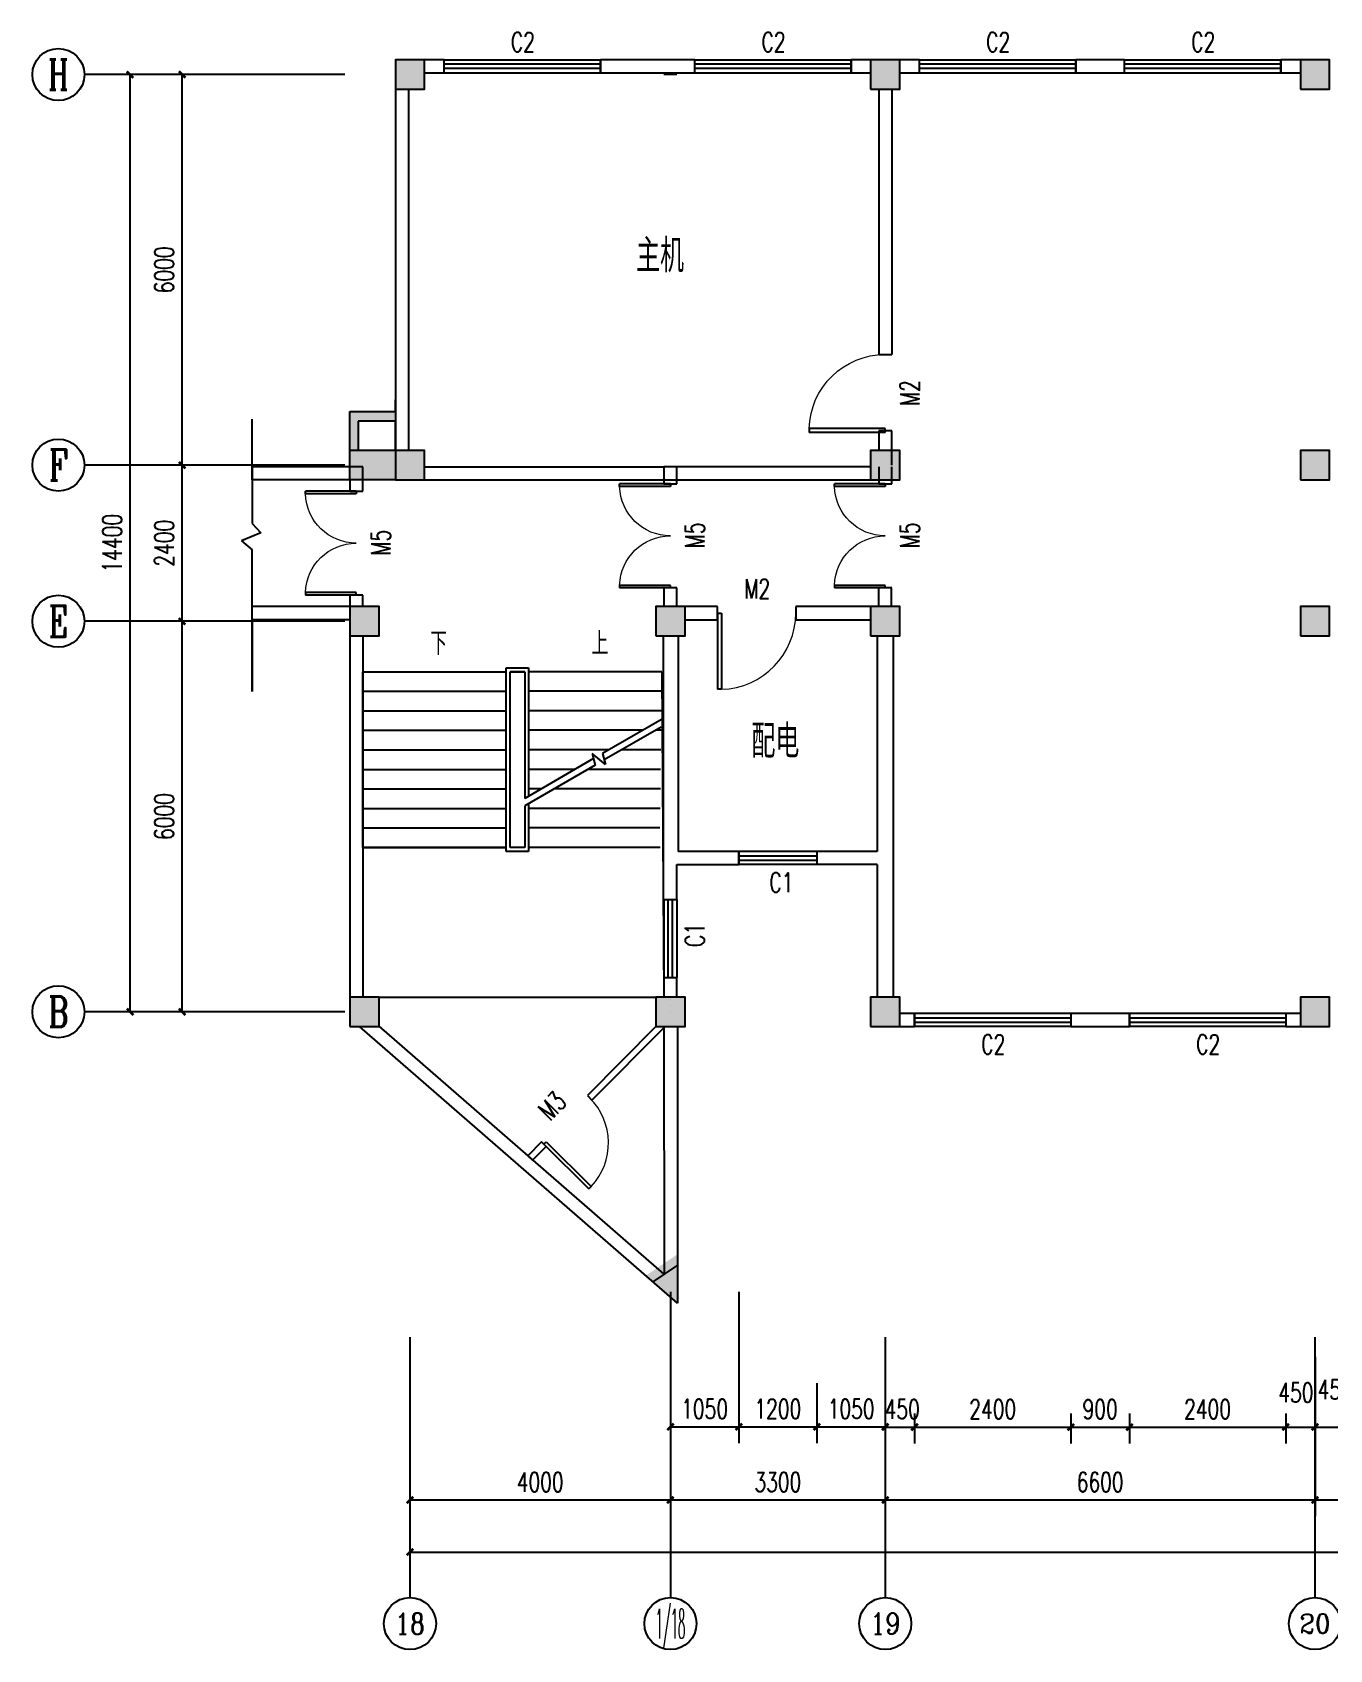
# Model space of a CAD drawing. Header units: millimetres. Extents: x 250 to 114555, y 276 to 29083.
# Drawn here: x 250 to 20175, y 3483 to 28332 of the extents above; entities that cross this region are included whole.
import ezdxf
from ezdxf.enums import TextEntityAlignment as Align

# ---------------------------------------------------------------- set-up
doc = ezdxf.new("R2010")
doc.units = ezdxf.units.MM
for name, color, linetype in [('AXIS', 3, 'Continuous'), ('AXIS_TEXT', 7, 'Continuous'), ('COLUMN', 9, 'Continuous'), ('DIM_SYMB', 3, 'Continuous'), ('PUB_DIM', 3, 'Continuous'), ('PUB_TEXT', 7, 'Continuous'), ('STAIR', 2, 'Continuous'), ('WALL', 9, 'Continuous'), ('WINDOW', 4, 'Continuous'), ('WINDOW_TEXT', 7, 'Continuous')]:
    doc.layers.add(name, color=color, linetype=linetype)
doc.styles.add('_TCH_AXIS', font='COMPLEX', dxfattribs={"bigfont": 'GBCBIG'})
doc.styles.add('_TCH_DIM', font='SIMPLEX', dxfattribs={"bigfont": 'GBCBIG'})
doc.styles.add('_TCH_DIM_T3', font='SIMPLEX', dxfattribs={"width": 0.705882, "bigfont": 'GBCBIG'})
doc.styles.add('_TCH_WINDOW', font='SIMPLEX', dxfattribs={"bigfont": 'GBCBIG'})
doc.styles.add('COMPLEX', font='COMPLEX')
doc.styles.get("Standard").update_dxf_attribs({"font": 'txt', "bigfont": 'gbcbig.shx'})
doc.dimstyles.new('_TCH_ARCH&&100', dxfattribs={"dimtxt": 297.5, "dimasz": 100, "dimexe": 250, "dimexo": 300, "dimgap": 126.25, "dimtad": 1, "dimdec": 0, "dimzin": 0, "dimdsep": 46, "dimtxsty": '_TCH_DIM_T3', "dimblk": 'ARCHTICK', "dimcen": 0.09, "dimclrt": 7, "dimazin": 2, "dimtfac": 1, "dimtdec": 0, "dimtix": 1, "dimtmove": 2, "dimatfit": 3, "dimfxl": 1, "dimtolj": 1, "dimtzin": 0, "dimarcsym": 0})

# ---------------------------------------------------------------- blocks, each defined once
blk = doc.blocks.new('_ArchTick')
at = {"color": 0, "linetype": 'ByBlock', "const_width": 0.4}
blk.add_lwpolyline([(-0.5, -0.5), (0.5, 0.5)], dxfattribs=at)
blk = doc.blocks.new('*D90')
at = {"layer": 'Defpoints', "color": 0}
for p in [(13350, 7410), (13800, 7410), (13800, 6903)]:
    blk.add_point(p, dxfattribs=at)
at = {"layer": 'PUB_DIM', "color": 0, "lineweight": -2}
for p, q in [((13350, 7110), (13350, 6653)), ((13800, 7110), (13800, 6653)), ((13350, 6903), (13800, 6903))]:
    blk.add_line(p, q, dxfattribs=at)
at = {"layer": 'PUB_DIM', "color": 0, "lineweight": -2, "xscale": 100, "yscale": 100, "zscale": 100, "rotation": 180}
blk.add_blockref('_ArchTick', (13350, 6903), dxfattribs=at)
at = {"layer": 'PUB_DIM', "color": 0, "lineweight": -2, "xscale": 100, "yscale": 100, "zscale": 100}
blk.add_blockref('_ArchTick', (13800, 6903), dxfattribs=at)
at = {"layer": 'PUB_DIM', "color": 7, "insert": (13610, 7178), "char_height": 297.5, "attachment_point": 5, "style": '_TCH_DIM_T3'}
blk.add_mtext('\\A1;450', dxfattribs=at)
blk = doc.blocks.new('*D91')
at = {"layer": 'Defpoints', "color": 0}
for p in [(13800, 7410), (16200, 7410), (16200, 6903)]:
    blk.add_point(p, dxfattribs=at)
at = {"layer": 'PUB_DIM', "color": 0, "lineweight": -2}
for p, q in [((13800, 7110), (13800, 6653)), ((16200, 7110), (16200, 6653)), ((13800, 6903), (16200, 6903))]:
    blk.add_line(p, q, dxfattribs=at)
at = {"layer": 'PUB_DIM', "color": 0, "lineweight": -2, "xscale": 100, "yscale": 100, "zscale": 100, "rotation": 180}
blk.add_blockref('_ArchTick', (13800, 6903), dxfattribs=at)
at = {"layer": 'PUB_DIM', "color": 0, "lineweight": -2, "xscale": 100, "yscale": 100, "zscale": 100}
blk.add_blockref('_ArchTick', (16200, 6903), dxfattribs=at)
at = {"layer": 'PUB_DIM', "color": 7, "insert": (15000, 7178), "char_height": 297.5, "attachment_point": 5, "style": '_TCH_DIM_T3'}
blk.add_mtext('\\A1;2400', dxfattribs=at)
blk = doc.blocks.new('*D92')
at = {"layer": 'Defpoints', "color": 0}
for p in [(16200, 7410), (17100, 7410), (17100, 6903)]:
    blk.add_point(p, dxfattribs=at)
at = {"layer": 'PUB_DIM', "color": 0, "lineweight": -2}
for p, q in [((16200, 7110), (16200, 6653)), ((17100, 7110), (17100, 6653)), ((16200, 6903), (17100, 6903))]:
    blk.add_line(p, q, dxfattribs=at)
at = {"layer": 'PUB_DIM', "color": 0, "lineweight": -2, "xscale": 100, "yscale": 100, "zscale": 100, "rotation": 180}
blk.add_blockref('_ArchTick', (16200, 6903), dxfattribs=at)
at = {"layer": 'PUB_DIM', "color": 0, "lineweight": -2, "xscale": 100, "yscale": 100, "zscale": 100}
blk.add_blockref('_ArchTick', (17100, 6903), dxfattribs=at)
at = {"layer": 'PUB_DIM', "color": 7, "insert": (16650, 7178), "char_height": 297.5, "attachment_point": 5, "style": '_TCH_DIM_T3'}
blk.add_mtext('\\A1;900', dxfattribs=at)
blk = doc.blocks.new('*D93')
at = {"layer": 'Defpoints', "color": 0}
for p in [(17100, 7410), (19500, 7410), (19500, 6903)]:
    blk.add_point(p, dxfattribs=at)
at = {"layer": 'PUB_DIM', "color": 0, "lineweight": -2}
for p, q in [((17100, 7110), (17100, 6653)), ((19500, 7110), (19500, 6653)), ((17100, 6903), (19500, 6903))]:
    blk.add_line(p, q, dxfattribs=at)
at = {"layer": 'PUB_DIM', "color": 0, "lineweight": -2, "xscale": 100, "yscale": 100, "zscale": 100, "rotation": 180}
blk.add_blockref('_ArchTick', (17100, 6903), dxfattribs=at)
at = {"layer": 'PUB_DIM', "color": 0, "lineweight": -2, "xscale": 100, "yscale": 100, "zscale": 100}
blk.add_blockref('_ArchTick', (19500, 6903), dxfattribs=at)
at = {"layer": 'PUB_DIM', "color": 7, "insert": (18300, 7178), "char_height": 297.5, "attachment_point": 5, "style": '_TCH_DIM_T3'}
blk.add_mtext('\\A1;2400', dxfattribs=at)
blk = doc.blocks.new('*D94')
at = {"layer": 'Defpoints', "color": 0}
for p in [(19500, 7410), (19950, 7410), (19950, 6903)]:
    blk.add_point(p, dxfattribs=at)
at = {"layer": 'PUB_DIM', "color": 0, "lineweight": -2}
for p, q in [((19500, 7110), (19500, 6653)), ((19950, 7110), (19950, 6653)), ((19500, 6903), (19950, 6903))]:
    blk.add_line(p, q, dxfattribs=at)
at = {"layer": 'PUB_DIM', "color": 0, "lineweight": -2, "xscale": 100, "yscale": 100, "zscale": 100, "rotation": 180}
blk.add_blockref('_ArchTick', (19500, 6903), dxfattribs=at)
at = {"layer": 'PUB_DIM', "color": 0, "lineweight": -2, "xscale": 100, "yscale": 100, "zscale": 100}
blk.add_blockref('_ArchTick', (19950, 6903), dxfattribs=at)
at = {"layer": 'PUB_DIM', "color": 7, "insert": (19657, 7433), "char_height": 297.5, "attachment_point": 5, "style": '_TCH_DIM_T3'}
blk.add_mtext('\\A1;450', dxfattribs=at)
blk = doc.blocks.new('*D95')
at = {"layer": 'Defpoints', "color": 0}
for p in [(19950, 7410), (20400, 7410), (20400, 6903)]:
    blk.add_point(p, dxfattribs=at)
at = {"layer": 'PUB_DIM', "color": 0, "lineweight": -2}
for p, q in [((19950, 7110), (19950, 6653)), ((20400, 7110), (20400, 6653)), ((19950, 6903), (20400, 6903))]:
    blk.add_line(p, q, dxfattribs=at)
at = {"layer": 'PUB_DIM', "color": 0, "lineweight": -2, "xscale": 100, "yscale": 100, "zscale": 100, "rotation": 180}
blk.add_blockref('_ArchTick', (19950, 6903), dxfattribs=at)
at = {"layer": 'PUB_DIM', "color": 0, "lineweight": -2, "xscale": 100, "yscale": 100, "zscale": 100}
blk.add_blockref('_ArchTick', (20400, 6903), dxfattribs=at)
at = {"layer": 'PUB_DIM', "color": 7, "insert": (20260, 7479), "char_height": 297.5, "attachment_point": 5, "style": '_TCH_DIM_T3'}
blk.add_mtext('\\A1;450', dxfattribs=at)
blk = doc.blocks.new('*D145')
at = {"layer": 'Defpoints', "color": 0}
for p in [(11100, 7877), (12300, 7877), (12300, 6907)]:
    blk.add_point(p, dxfattribs=at)
at = {"layer": 'PUB_DIM', "color": 0, "lineweight": -2}
for p, q in [((11100, 7577), (11100, 6657)), ((12300, 7577), (12300, 6657)), ((11100, 6907), (12300, 6907))]:
    blk.add_line(p, q, dxfattribs=at)
at = {"layer": 'PUB_DIM', "color": 0, "lineweight": -2, "xscale": 100, "yscale": 100, "zscale": 100, "rotation": 180}
blk.add_blockref('_ArchTick', (11100, 6907), dxfattribs=at)
at = {"layer": 'PUB_DIM', "color": 0, "lineweight": -2, "xscale": 100, "yscale": 100, "zscale": 100}
blk.add_blockref('_ArchTick', (12300, 6907), dxfattribs=at)
at = {"layer": 'PUB_DIM', "color": 7, "insert": (11700, 7182), "char_height": 297.5, "attachment_point": 5, "style": '_TCH_DIM_T3'}
blk.add_mtext('\\A1;1200', dxfattribs=at)
blk = doc.blocks.new('*D146')
at = {"layer": 'Defpoints', "color": 0}
for p in [(12300, 7877), (13350, 7877), (13350, 6907)]:
    blk.add_point(p, dxfattribs=at)
at = {"layer": 'PUB_DIM', "color": 0, "lineweight": -2}
for p, q in [((12300, 7577), (12300, 6657)), ((13350, 7577), (13350, 6657)), ((12300, 6907), (13350, 6907))]:
    blk.add_line(p, q, dxfattribs=at)
at = {"layer": 'PUB_DIM', "color": 0, "lineweight": -2, "xscale": 100, "yscale": 100, "zscale": 100, "rotation": 180}
blk.add_blockref('_ArchTick', (12300, 6907), dxfattribs=at)
at = {"layer": 'PUB_DIM', "color": 0, "lineweight": -2, "xscale": 100, "yscale": 100, "zscale": 100}
blk.add_blockref('_ArchTick', (13350, 6907), dxfattribs=at)
at = {"layer": 'PUB_DIM', "color": 7, "insert": (12825, 7182), "char_height": 297.5, "attachment_point": 5, "style": '_TCH_DIM_T3'}
blk.add_mtext('\\A1;1050', dxfattribs=at)
blk = doc.blocks.new('*D147')
at = {"layer": 'Defpoints', "color": 0}
for p in [(10050, 9283), (11100, 9283), (11100, 6907)]:
    blk.add_point(p, dxfattribs=at)
at = {"layer": 'PUB_DIM', "color": 0, "lineweight": -2}
for p, q in [((10050, 8983), (10050, 6657)), ((11100, 8983), (11100, 6657)), ((10050, 6907), (11100, 6907))]:
    blk.add_line(p, q, dxfattribs=at)
at = {"layer": 'PUB_DIM', "color": 0, "lineweight": -2, "xscale": 100, "yscale": 100, "zscale": 100, "rotation": 180}
blk.add_blockref('_ArchTick', (10050, 6907), dxfattribs=at)
at = {"layer": 'PUB_DIM', "color": 0, "lineweight": -2, "xscale": 100, "yscale": 100, "zscale": 100}
blk.add_blockref('_ArchTick', (11100, 6907), dxfattribs=at)
at = {"layer": 'PUB_DIM', "color": 7, "insert": (10575, 7182), "char_height": 297.5, "attachment_point": 5, "style": '_TCH_DIM_T3'}
blk.add_mtext('\\A1;1050', dxfattribs=at)
blk = doc.blocks.new('*D153')
at = {"layer": 'AXIS', "color": 0, "lineweight": -2}
for p, q in [((6050, 7983), (6050, 5533)), ((10050, 7983), (10050, 5533)), ((6050, 5783), (10050, 5783))]:
    blk.add_line(p, q, dxfattribs=at)
at = {"layer": 'Defpoints', "color": 0}
for p in [(6050, 8283), (10050, 8283), (10050, 5783)]:
    blk.add_point(p, dxfattribs=at)
at = {"layer": 'AXIS', "color": 0, "lineweight": -2, "xscale": 100, "yscale": 100, "zscale": 100, "rotation": 180}
blk.add_blockref('_ArchTick', (6050, 5783), dxfattribs=at)
at = {"layer": 'AXIS', "color": 0, "lineweight": -2, "xscale": 100, "yscale": 100, "zscale": 100}
blk.add_blockref('_ArchTick', (10050, 5783), dxfattribs=at)
at = {"layer": 'AXIS', "color": 7, "insert": (8050, 6058), "char_height": 297.5, "attachment_point": 5, "style": '_TCH_DIM_T3'}
blk.add_mtext('\\A1;4000', dxfattribs=at)
blk = doc.blocks.new('*D154')
at = {"layer": 'AXIS', "color": 0, "lineweight": -2}
for p, q in [((10050, 7983), (10050, 5533)), ((13350, 7983), (13350, 5533)), ((10050, 5783), (13350, 5783))]:
    blk.add_line(p, q, dxfattribs=at)
at = {"layer": 'Defpoints', "color": 0}
for p in [(10050, 8283), (13350, 8283), (13350, 5783)]:
    blk.add_point(p, dxfattribs=at)
at = {"layer": 'AXIS', "color": 0, "lineweight": -2, "xscale": 100, "yscale": 100, "zscale": 100, "rotation": 180}
blk.add_blockref('_ArchTick', (10050, 5783), dxfattribs=at)
at = {"layer": 'AXIS', "color": 0, "lineweight": -2, "xscale": 100, "yscale": 100, "zscale": 100}
blk.add_blockref('_ArchTick', (13350, 5783), dxfattribs=at)
at = {"layer": 'AXIS', "color": 7, "insert": (11700, 6058), "char_height": 297.5, "attachment_point": 5, "style": '_TCH_DIM_T3'}
blk.add_mtext('\\A1;3300', dxfattribs=at)
blk = doc.blocks.new('*D155')
at = {"layer": 'AXIS', "color": 0, "lineweight": -2}
for p, q in [((13350, 7983), (13350, 5533)), ((19950, 7983), (19950, 5533)), ((13350, 5783), (19950, 5783))]:
    blk.add_line(p, q, dxfattribs=at)
at = {"layer": 'Defpoints', "color": 0}
for p in [(13350, 8283), (19950, 8283), (19950, 5783)]:
    blk.add_point(p, dxfattribs=at)
at = {"layer": 'AXIS', "color": 0, "lineweight": -2, "xscale": 100, "yscale": 100, "zscale": 100, "rotation": 180}
blk.add_blockref('_ArchTick', (13350, 5783), dxfattribs=at)
at = {"layer": 'AXIS', "color": 0, "lineweight": -2, "xscale": 100, "yscale": 100, "zscale": 100}
blk.add_blockref('_ArchTick', (19950, 5783), dxfattribs=at)
at = {"layer": 'AXIS', "color": 7, "insert": (16650, 6058), "char_height": 297.5, "attachment_point": 5, "style": '_TCH_DIM_T3'}
blk.add_mtext('\\A1;6600', dxfattribs=at)
blk = doc.blocks.new('*D156')
at = {"layer": 'AXIS', "color": 0, "lineweight": -2}
for p, q in [((19950, 7983), (19950, 5533)), ((26550, 7983), (26550, 5533)), ((19950, 5783), (26550, 5783))]:
    blk.add_line(p, q, dxfattribs=at)
at = {"layer": 'Defpoints', "color": 0}
for p in [(19950, 8283), (26550, 8283), (26550, 5783)]:
    blk.add_point(p, dxfattribs=at)
at = {"layer": 'AXIS', "color": 0, "lineweight": -2, "xscale": 100, "yscale": 100, "zscale": 100, "rotation": 180}
blk.add_blockref('_ArchTick', (19950, 5783), dxfattribs=at)
at = {"layer": 'AXIS', "color": 0, "lineweight": -2, "xscale": 100, "yscale": 100, "zscale": 100}
blk.add_blockref('_ArchTick', (26550, 5783), dxfattribs=at)
at = {"layer": 'AXIS', "color": 7, "insert": (23250, 6058), "char_height": 297.5, "attachment_point": 5, "style": '_TCH_DIM_T3'}
blk.add_mtext('\\A1;6600', dxfattribs=at)
blk = doc.blocks.new('*D168')
at = {"layer": 'AXIS', "color": 0, "lineweight": -2}
for p, q in [((6050, 7983), (6050, 4733)), ((99150, 7983), (99150, 4733)), ((6050, 4983), (99150, 4983))]:
    blk.add_line(p, q, dxfattribs=at)
at = {"layer": 'Defpoints', "color": 0}
for p in [(6050, 8283), (99150, 8283), (99150, 4983)]:
    blk.add_point(p, dxfattribs=at)
at = {"layer": 'AXIS', "color": 0, "lineweight": -2, "xscale": 100, "yscale": 100, "zscale": 100, "rotation": 180}
blk.add_blockref('_ArchTick', (6050, 4983), dxfattribs=at)
at = {"layer": 'AXIS', "color": 0, "lineweight": -2, "xscale": 100, "yscale": 100, "zscale": 100}
blk.add_blockref('_ArchTick', (99150, 4983), dxfattribs=at)
at = {"layer": 'AXIS', "color": 7, "insert": (52600, 5258), "char_height": 297.5, "attachment_point": 5, "style": '_TCH_DIM_T3'}
blk.add_mtext('\\A1;93100', dxfattribs=at)
blk = doc.blocks.new('*D169')
at = {"layer": 'AXIS', "color": 0, "lineweight": -2}
for p, q in [((4750, 19283), (2300, 19283)), ((2550, 13283), (2550, 19283)), ((4750, 13283), (2300, 13283))]:
    blk.add_line(p, q, dxfattribs=at)
at = {"layer": 'Defpoints', "color": 0}
for p in [(2550, 19283), (5050, 19283), (5050, 13283)]:
    blk.add_point(p, dxfattribs=at)
at = {"layer": 'AXIS', "color": 0, "lineweight": -2, "xscale": 100, "yscale": 100, "zscale": 100}
for p, rotation in [((2550, 19283), 90), ((2550, 13283), 270)]:
    blk.add_blockref('_ArchTick', p, dxfattribs=dict(at, rotation=rotation))
at = {"layer": 'AXIS', "color": 7, "insert": (2275, 16283), "char_height": 297.5, "attachment_point": 5, "rotation": 90, "style": '_TCH_DIM_T3'}
blk.add_mtext('\\A1;6000', dxfattribs=at)
blk = doc.blocks.new('*D170')
at = {"layer": 'AXIS', "color": 0, "lineweight": -2}
for p, q in [((4750, 21683), (2300, 21683)), ((2550, 19283), (2550, 21683)), ((4750, 19283), (2300, 19283))]:
    blk.add_line(p, q, dxfattribs=at)
at = {"layer": 'Defpoints', "color": 0}
for p in [(2550, 21683), (5050, 21683), (5050, 19283)]:
    blk.add_point(p, dxfattribs=at)
at = {"layer": 'AXIS', "color": 0, "lineweight": -2, "xscale": 100, "yscale": 100, "zscale": 100}
for p, rotation in [((2550, 21683), 90), ((2550, 19283), 270)]:
    blk.add_blockref('_ArchTick', p, dxfattribs=dict(at, rotation=rotation))
at = {"layer": 'AXIS', "color": 7, "insert": (2275, 20483), "char_height": 297.5, "attachment_point": 5, "rotation": 90, "style": '_TCH_DIM_T3'}
blk.add_mtext('\\A1;2400', dxfattribs=at)
blk = doc.blocks.new('*D171')
at = {"layer": 'AXIS', "color": 0, "lineweight": -2}
for p, q in [((4750, 27683), (2300, 27683)), ((2550, 21683), (2550, 27683)), ((4750, 21683), (2300, 21683))]:
    blk.add_line(p, q, dxfattribs=at)
at = {"layer": 'Defpoints', "color": 0}
for p in [(2550, 27683), (5050, 27683), (5050, 21683)]:
    blk.add_point(p, dxfattribs=at)
at = {"layer": 'AXIS', "color": 0, "lineweight": -2, "xscale": 100, "yscale": 100, "zscale": 100}
for p, rotation in [((2550, 27683), 90), ((2550, 21683), 270)]:
    blk.add_blockref('_ArchTick', p, dxfattribs=dict(at, rotation=rotation))
at = {"layer": 'AXIS', "color": 7, "insert": (2275, 24683), "char_height": 297.5, "attachment_point": 5, "rotation": 90, "style": '_TCH_DIM_T3'}
blk.add_mtext('\\A1;6000', dxfattribs=at)
blk = doc.blocks.new('*D172')
at = {"layer": 'AXIS', "color": 0, "lineweight": -2}
for p, q in [((4750, 27683), (1500, 27683)), ((1750, 13283), (1750, 27683)), ((4750, 13283), (1500, 13283))]:
    blk.add_line(p, q, dxfattribs=at)
at = {"layer": 'Defpoints', "color": 0}
for p in [(1750, 27683), (5050, 27683), (5050, 13283)]:
    blk.add_point(p, dxfattribs=at)
at = {"layer": 'AXIS', "color": 0, "lineweight": -2, "xscale": 100, "yscale": 100, "zscale": 100}
for p, rotation in [((1750, 27683), 90), ((1750, 13283), 270)]:
    blk.add_blockref('_ArchTick', p, dxfattribs=dict(at, rotation=rotation))
at = {"layer": 'AXIS', "color": 7, "insert": (1475, 20483), "char_height": 297.5, "attachment_point": 5, "rotation": 90, "style": '_TCH_DIM_T3'}
blk.add_mtext('\\A1;14400', dxfattribs=at)
blk = doc.blocks.new('_FZHK')
blk.add_lwpolyline([(-0.5, -0.5), (0.5, -0.5), (0.5, 0.5), (-0.5, 0.5)], close=True)
blk = doc.blocks.new('_AXISO')
blk.add_circle((0, 0), 0.5)
at = {"layer": 'AXIS_TEXT', "style": 'COMPLEX', "width": 1.041667}
blk.add_attdef('A', text='', height=0.56, dxfattribs=at).set_placement((-0.25, -0.28), (0.25, -0.28), align=Align.FIT)
blk = doc.blocks.new('$DorLib2D$00000001')
for p, q in [((0.45, 0.975), (0.5, 0.975)), ((0.45, 0), (0.45, 0.975)), ((0.5, 0), (0.5, 0.975)), ((0.5, 0), (0.45, 0))]:
    blk.add_line(p, q)
at = {"lineweight": 13}
blk.add_arc((0.475, 0), 0.975, 91.4693, 180, dxfattribs=at)
blk = doc.blocks.new('$DorLib2D$00000002')
for p, q in [((-0.5, 0), (-0.5, 0.4875)), ((-0.475, 0.4875), (-0.5, 0.4875)), ((-0.475, 0), (-0.475, 0.4875)), ((0.475, 0), (0.475, 0.4875)), ((0.475, 0.4875), (0.5, 0.4875)), ((0.5, 0), (0.5, 0.4875)), ((-0.5, 0), (-0.475, 0)), ((0.5, 0), (0.475, 0))]:
    blk.add_line(p, q)
at = {"lineweight": 13}
for centre, start, end in [((-0.4875, 0), 0, 88.53072), ((0.4875, 0), 91.46928, 180)]:
    blk.add_arc(centre, 0.4875, start, end, dxfattribs=at)
blk = doc.blocks.new('$TCHSYS$WIN2D')
for p, q in [((-0.5, 0.5), (0.5, 0.5)), ((-0.5, 0.5), (-0.5, -0.5)), ((0.5, 0.5), (0.5, -0.5)), ((0.5, 0.167), (-0.5, 0.167)), ((0.5, -0.167), (-0.5, -0.167)), ((-0.5, -0.5), (0.5, -0.5))]:
    blk.add_line(p, q)

msp = doc.modelspace()

# ---------------------------------------------------------------- hatches: boundary and pattern name
h = msp.add_hatch(color=256)
h.paths.add_polyline_path([(5124.9, 19508.4), (5124.9, 19283.4), (5574.9, 19283.4), (5574.9, 19508.4)])
h.paths.add_polyline_path([(5574.9, 19058.4), (5574.9, 19283.4), (5124.9, 19283.4), (5124.9, 19058.4)])
h.paths.add_polyline_path([(5574.9, 13283.4), (5574.9, 13508.4), (5124.9, 13508.4), (5124.9, 13283.4)])
h.paths.add_polyline_path([(5574.9, 13058.4), (5574.9, 13283.4), (5124.9, 13283.4), (5124.9, 13058.4)])
h.paths.add_polyline_path([(6049.9, 27908.4), (5824.9, 27908.4), (5824.9, 27683.4), (6049.9, 27683.4)])
h.paths.add_polyline_path([(5824.9, 27683.4), (5824.9, 27458.4), (6049.9, 27458.4), (6049.9, 27683.4)])
h.paths.add_polyline_path([(6274.9, 27683.4), (6274.9, 27908.4), (6049.9, 27908.4), (6049.9, 27683.4)])
h.paths.add_polyline_path([(6049.9, 27458.4), (6274.9, 27458.4), (6274.9, 27683.4), (6049.9, 27683.4)])
h.paths.add_polyline_path([(6274.9, 21683.4), (6274.9, 21908.4), (6049.9, 21908.4), (6049.9, 21683.4)])
h.paths.add_polyline_path([(6049.9, 21458.4), (6274.9, 21458.4), (6274.9, 21683.4), (6049.9, 21683.4)])
h.paths.add_polyline_path([(6049.9, 21683.4), (5824.9, 21683.4), (5824.9, 21458.4), (6049.9, 21458.4)])
h.paths.add_polyline_path([(6049.9, 21908.4), (5824.9, 21908.4), (5824.9, 21683.4), (6049.9, 21683.4)])
h = msp.add_hatch(color=256)
h.paths.add_polyline_path([(13349.9, 27908.4), (13124.9, 27908.4), (13124.9, 27683.4), (13349.9, 27683.4)])
h.paths.add_polyline_path([(13349.9, 27683.4), (13574.9, 27683.4), (13574.9, 27908.4), (13349.9, 27908.4)])
h.paths.add_polyline_path([(13349.9, 27458.4), (13574.9, 27458.4), (13574.9, 27683.4), (13349.9, 27683.4)])
h.paths.add_polyline_path([(13349.9, 27683.4), (13124.9, 27683.4), (13124.9, 27458.4), (13349.9, 27458.4)])
h.paths.add_polyline_path([(13349.9, 21683.4), (13124.9, 21683.4), (13124.9, 21458.4), (13349.9, 21458.4)])
h.paths.add_polyline_path([(13349.9, 21683.4), (13349.9, 21458.4), (13574.9, 21458.4), (13574.9, 21683.4)])
h.paths.add_polyline_path([(13574.9, 21683.4), (13574.9, 21908.4), (13349.9, 21908.4), (13349.9, 21683.4)])
h.paths.add_polyline_path([(13349.9, 21908.4), (13124.9, 21908.4), (13124.9, 21683.4), (13349.9, 21683.4)])
h.paths.add_polyline_path([(13349.9, 13508.4), (13349.9, 13058.4), (13574.9, 13058.4), (13574.9, 13508.4)])
h.paths.add_polyline_path([(13124.9, 13508.4), (13124.9, 13058.4), (13349.9, 13058.4), (13349.9, 13508.4)])
h = msp.add_hatch(color=256)
h.paths.add_polyline_path([(19949.9, 27908.4), (19724.9, 27908.4), (19724.9, 27683.4), (19949.9, 27683.4)])
h.paths.add_polyline_path([(19949.9, 27683.4), (20174.9, 27683.4), (20174.9, 27908.4), (19949.9, 27908.4)])
h.paths.add_polyline_path([(19949.9, 27458.4), (20174.9, 27458.4), (20174.9, 27683.4), (19949.9, 27683.4)])
h.paths.add_polyline_path([(19949.9, 27683.4), (19724.9, 27683.4), (19724.9, 27458.4), (19949.9, 27458.4)])
h.paths.add_polyline_path([(19949.9, 21683.4), (19724.9, 21683.4), (19724.9, 21458.4), (19949.9, 21458.4)])
h.paths.add_polyline_path([(19949.9, 21683.4), (19949.9, 21458.4), (20174.9, 21458.4), (20174.9, 21683.4)])
h.paths.add_polyline_path([(20174.9, 21683.4), (20174.9, 21908.4), (19949.9, 21908.4), (19949.9, 21683.4)])
h.paths.add_polyline_path([(19949.9, 21908.4), (19724.9, 21908.4), (19724.9, 21683.4), (19949.9, 21683.4)])
h.paths.add_polyline_path([(19949.9, 13508.4), (19949.9, 13058.4), (20174.9, 13058.4), (20174.9, 13508.4)])
h.paths.add_polyline_path([(19724.9, 13508.4), (19724.9, 13058.4), (19949.9, 13058.4), (19949.9, 13508.4)])
msp.add_hatch(color=256).paths.add_polyline_path([(5252.3, 22358.4), (5824.9, 22358.4), (5824.9, 22508.4), (5124.9, 22508.4), (5124.9, 21908.4), (5252.3, 21908.4)])
h = msp.add_hatch(color=256)
h.paths.add_polyline_path([(5824.9, 21683.4), (5824.9, 21908.4), (5124.9, 21908.4), (5124.9, 21683.4)])
h.paths.add_polyline_path([(5124.9, 21683.4), (5124.9, 21458.4), (5824.9, 21458.4), (5824.9, 21683.4)])
h = msp.add_hatch(color=256)
h.paths.add_polyline_path([(9824.9, 13058.4), (10274.9, 13058.4), (10274.9, 13508.4), (9824.9, 13508.4)])
h.paths.add_polyline_path([(9824.9, 19058.4), (10274.9, 19058.4), (10274.9, 19508.4), (9824.9, 19508.4)])
h = msp.add_hatch(color=256)
h.paths.add_polyline_path([(13349.9, 19508.4), (13124.9, 19508.4), (13124.9, 19283.4), (13349.9, 19283.4)])
h.paths.add_polyline_path([(13574.9, 19508.4), (13349.9, 19508.4), (13349.9, 19283.4), (13574.9, 19283.4)])
h.paths.add_polyline_path([(13574.9, 19283.4), (13349.9, 19283.4), (13349.9, 19058.4), (13574.9, 19058.4)])
h.paths.add_polyline_path([(13349.9, 19283.4), (13124.9, 19283.4), (13124.9, 19058.4), (13349.9, 19058.4)])
h = msp.add_hatch(color=256)
h.paths.add_polyline_path([(19949.9, 19508.4), (19724.9, 19508.4), (19724.9, 19283.4), (19949.9, 19283.4)])
h.paths.add_polyline_path([(20174.9, 19508.4), (19949.9, 19508.4), (19949.9, 19283.4), (20174.9, 19283.4)])
h.paths.add_polyline_path([(20174.9, 19283.4), (19949.9, 19283.4), (19949.9, 19058.4), (20174.9, 19058.4)])
h.paths.add_polyline_path([(19949.9, 19283.4), (19724.9, 19283.4), (19724.9, 19058.4), (19949.9, 19058.4)])
h = msp.add_hatch(color=256)
h.paths.add_polyline_path([(9936.7, 9376.1), (9889, 9376.1), (9839.7, 9342.9), (9936.7, 9258.4)])
h.paths.add_polyline_path([(9839.7, 9342.9), (9667.9, 9227.2), (9936.7, 8993.2), (9936.7, 9258.4)])
h.paths.add_polyline_path([(9936.7, 9258.4), (9961.7, 9236.6), (9961.7, 9376.1), (9936.7, 9376.1)], flags=17)
h.paths.add_polyline_path([(9961.7, 9425.1), (9936.7, 9408.2), (9936.7, 9376.1), (9961.7, 9376.1)])
h.paths.add_polyline_path([(9889, 9376.1), (9936.7, 9376.1), (9936.7, 9408.2)])
h.paths.add_polyline_path([(10161.7, 9376.1), (10161.7, 9559.7), (9961.7, 9425.1), (9961.7, 9376.1)])
h.paths.add_polyline_path([(9961.7, 9376.1), (9961.7, 9236.6), (9936.7, 9258.4), (9936.7, 8993.2), (10161.7, 8797.4), (10161.7, 9376.1)])

# ---------------------------------------------------------------- linework, layer by layer
for p, q in [((5824.9, 22508.4), (5824.9, 22688.4)), ((3624.9, 21658.4), (3624.9, 22389.6)), ((5124.9, 21908.4), (5124.9, 22508.4)), ((5124.9, 22508.4), (5824.9, 22508.4)), ((5824.9, 22358.4), (5252.3, 22358.4)), ((5252.3, 22358.4), (5252.3, 21908.4)), ((5824.9, 21908.4), (5824.9, 22358.4)), ((5252.3, 21908.4), (5124.9, 21908.4)), ((3624.9, 21658.4), (3624.9, 20785.4)), ((3757.8, 20641.1), (3463.7, 20520.8)), ((3624.9, 20785.4), (3757.8, 20641.1)), ((3463.7, 20520.8), (3624.9, 20382.8)), ((3624.9, 18207.2), (3624.9, 20382.8)), ((3624.9, 19308.4), (3624.9, 18207.2)), ((10158.4, 9388.6), (9781.1, 9134.5))]:
    msp.add_line(p, q)
at = {"layer": 'AXIS'}
for p, q in [((5049.9, 27683.4), (1049.9, 27683.4)), ((5049.9, 21683.4), (1049.9, 21683.4)), ((5049.9, 19283.4), (1049.9, 19283.4)), ((5049.9, 13283.4), (1049.9, 13283.4)), ((6049.9, 8283.4), (6049.9, 4283.4)), ((10049.9, 8283.4), (10049.9, 4283.4)), ((13349.9, 8283.4), (13349.9, 4283.4)), ((19949.9, 8283.4), (19949.9, 4283.4))]:
    msp.add_line(p, q, dxfattribs=at)
for centre in [(649.9, 27683.4), (649.9, 21683.4), (649.9, 19283.4), (649.9, 13283.4)]:
    msp.add_circle(centre, 400, dxfattribs=at)
at = {"layer": 'DIM_SYMB'}
for points in [[(6456.4, 18658.4, 0, 0, 0), (6456.4, 14658.4, 0, 0, 0), (8943.4, 14658.4, 0, 0, 0), (8943.4, 16708.4, 80, 0, 0), (8943.4, 17008.4, 0, 0, 0)], [(8943.4, 18658.4, 0, 0, 0), (8943.4, 17608.4, 80, 0, 0), (8943.4, 17308.4, 0, 0, 0)]]:
    msp.add_lwpolyline(points, format="xyseb", dxfattribs=at)
at = {"layer": 'STAIR'}
for p, q in [((5324.9, 15808.4), (5324.9, 18508.4)), ((5324.9, 18508.4), (7527.9, 18508.4)), ((7527.9, 18568.4), (7871.9, 18568.4)), ((7527.9, 15748.4), (7527.9, 18568.4)), ((7587.9, 15808.4), (7587.9, 18508.4)), ((7587.9, 18508.4), (7811.9, 18508.4)), ((7587.9, 15808.4), (7587.9, 18508.4)), ((7811.9, 18508.4), (7587.9, 18508.4)), ((7811.9, 18508.4), (7811.9, 16562.9)), ((7811.9, 18508.4), (7811.9, 16562.9)), ((7871.9, 18568.4), (7871.9, 16597.5)), ((9916.8, 18508.4), (7871.9, 18508.4)), ((9916.8, 18508.4), (9949.9, 13508.4)), ((5324.9, 18208.4), (7527.9, 18208.4)), ((9923.2, 18208.4), (7871.9, 18208.4)), ((5324.9, 17908.4), (7527.9, 17908.4)), ((9923.2, 17908.4), (7871.9, 17908.4)), ((9922.8, 17781.6), (9007.8, 17253.3)), ((9909.9, 17658.7), (9034.6, 17153.3)), ((5324.9, 17608.4), (7527.9, 17608.4)), ((9622.8, 17608.4), (7871.9, 17608.4)), ((9909.9, 17608.4), (9822.8, 17608.4)), ((5324.9, 17308.4), (7527.9, 17308.4)), ((8869.4, 17173.5), (7811.9, 16562.9)), ((9103.2, 17308.4), (7871.9, 17308.4)), ((9053.9, 17081), (8847.9, 17253.9)), ((8847.9, 17253.9), (8896.2, 17073.5)), ((9007.8, 17253.3), (9053.9, 17081)), ((9904, 17308.4), (9303.2, 17308.4)), ((5324.9, 17008.4), (7527.9, 17008.4)), ((8896.2, 17073.5), (7811.9, 16447.4)), ((8583.6, 17008.4), (7871.9, 17008.4)), ((9897.4, 17008.4), (8783.6, 17008.4)), ((5324.9, 16708.4), (7527.9, 16708.4)), ((8063.9, 16708.4), (7871.9, 16708.4)), ((9897.4, 16708.4), (8263.9, 16708.4)), ((5324.9, 16408.4), (7527.9, 16408.4)), ((7811.9, 16447.4), (7811.9, 15808.4)), ((7811.9, 16447.4), (7811.9, 15808.4)), ((7871.9, 16482), (7871.9, 15748.4)), ((9892.4, 16408.4), (7871.9, 16408.4)), ((5324.9, 16108.4), (7527.9, 16108.4)), ((9886, 16108.4), (7871.9, 16108.4)), ((5324.9, 15808.4), (7527.9, 15808.4)), ((5324.9, 15808.4), (5324.9, 13508.4)), ((7527.9, 15808.4), (5324.9, 15808.4)), ((7871.9, 15748.4), (7527.9, 15748.4)), ((7811.9, 15808.4), (7587.9, 15808.4)), ((7811.9, 15808.4), (7587.9, 15808.4)), ((9891.5, 15808.4), (7871.9, 15808.4)), ((9891.5, 15808.4), (7871.9, 15808.4)), ((5574.9, 13508.4), (9824.9, 13508.4))]:
    msp.add_line(p, q, dxfattribs=at)
at = {"layer": 'WALL'}
for p, q in [((6574.9, 27908.4), (6274.9, 27908.4)), ((6574.9, 27708.4), (6574.9, 27908.4)), ((10424.9, 27908.4), (8974.9, 27908.4)), ((8974.9, 27908.4), (8974.9, 27708.4)), ((10424.9, 27708.4), (10424.9, 27908.4)), ((13124.9, 27908.4), (12824.9, 27908.4)), ((12824.9, 27908.4), (12824.9, 27708.4)), ((13874.9, 27908.4), (13574.9, 27908.4)), ((13874.9, 27708.4), (13874.9, 27908.4)), ((17024.9, 27908.4), (16274.9, 27908.4)), ((16274.9, 27908.4), (16274.9, 27708.4)), ((17024.9, 27708.4), (17024.9, 27908.4)), ((19724.9, 27908.4), (19424.9, 27908.4)), ((19424.9, 27908.4), (19424.9, 27708.4)), ((6274.9, 27708.4), (6574.9, 27708.4)), ((8974.9, 27708.4), (10424.9, 27708.4)), ((10149.9, 27683.4), (9949.9, 27683.4)), ((12824.9, 27708.4), (13124.9, 27708.4)), ((13574.9, 27708.4), (13874.9, 27708.4)), ((16274.9, 27708.4), (17024.9, 27708.4)), ((19424.9, 27708.4), (19724.9, 27708.4)), ((5824.9, 27458.4), (5824.9, 21908.4)), ((6024.9, 27458.4), (6024.9, 21908.4)), ((13249.9, 27458.4), (13249.9, 23383.4)), ((13449.9, 27458.4), (13449.9, 23380.3)), ((13249.9, 23383.4), (13449.9, 23383.4)), ((13249.9, 22211.5), (13249.9, 21908.4)), ((13449.9, 22210.8), (13249.9, 22210.8)), ((13449.9, 21683.4), (13449.9, 22209.2)), ((5124.9, 21458.4), (5124.9, 21908.4)), ((5824.9, 21908.4), (5124.9, 21908.4)), ((5324.9, 21658.4), (3624.9, 21658.4)), ((3624.9, 21458.4), (3624.9, 21658.4)), ((5324.9, 21283.4), (5324.9, 21658.4)), ((6274.9, 21658.4), (9949.9, 21658.4)), ((9949.9, 21658.4), (9949.9, 21458.4)), ((13124.9, 21658.4), (9949.9, 21658.4)), ((9949.9, 21658.4), (9949.9, 21395.9)), ((10149.9, 21395.9), (10149.9, 21658.4)), ((13250.5, 21658.4), (13250.5, 21395.9)), ((13451.1, 21395.9), (13451.1, 21658.4)), ((5124.9, 21458.4), (3624.9, 21458.4)), ((5824.9, 21458.4), (5124.9, 21458.4)), ((5124.9, 21458.4), (5124.9, 21283.4)), ((6274.9, 21458.4), (9949.9, 21458.4)), ((9949.9, 21458.4), (13124.9, 21458.4)), ((9949.9, 21395.9), (10149.9, 21395.9)), ((13249.9, 21395.9), (13449.9, 21395.9)), ((5124.9, 21283.4), (5324.9, 21283.4)), ((5324.9, 19683.4), (5124.9, 19683.4)), ((5124.9, 19683.4), (5124.9, 19508.4)), ((5324.9, 19508.4), (5324.9, 19683.4)), ((10149.9, 19795.9), (9949.9, 19795.9)), ((9949.9, 19795.9), (9949.9, 19508.4)), ((10149.9, 19508.4), (10149.9, 19795.9)), ((13244.2, 19795.9), (13244.2, 19508.4)), ((13449.9, 19795.9), (13249.9, 19795.9)), ((13447.1, 19508.4), (13447.1, 19795.9)), ((5124.9, 19508.4), (3624.9, 19508.4)), ((3624.9, 19308.4), (3624.9, 19508.4)), ((5124.9, 19508.4, -450), (5124.9, 19508.4, -450)), ((5124.9, 19481.2, -450), (5124.9, 19481.2, -450)), ((5124.9, 19454.1, -450), (5124.9, 19454.1, -450)), ((10774.9, 19508.4), (10274.9, 19508.4)), ((10774.9, 19308.4), (10774.9, 19508.4)), ((13124.9, 19508.4), (11974.9, 19508.4)), ((11974.9, 19508.4), (11974.9, 19308.4)), ((5124.9, 19308.4), (3624.9, 19308.4)), ((10274.9, 19308.4), (10774.9, 19308.4)), ((11974.9, 19308.4), (13124.9, 19308.4)), ((5124.9, 19058.4), (5124.9, 13508.4)), ((5324.9, 19058.4), (5324.9, 13508.4)), ((9937.8, 19064), (9937.8, 15008.4)), ((10170.2, 19058.4), (10170.2, 15747.2)), ((13227.2, 19058.4), (13227.2, 15747.2)), ((13477.6, 13508.4), (13477.6, 19058.4)), ((11099.9, 15747.2), (10170.2, 15747.2)), ((11099.9, 15547.2), (11099.9, 15747.2)), ((12299.9, 15747.2), (12299.9, 15547.2)), ((13227.2, 15747.2), (12299.9, 15747.2)), ((10150.6, 15547.2), (11099.9, 15547.2)), ((10150.6, 15008.4), (10150.6, 15547.2)), ((13225.2, 15547.2), (12299.9, 15547.2)), ((13225.2, 15547.2), (13225.2, 13508.4)), ((9949.9, 13808.4), (9949.9, 13508.4)), ((10149.1, 13508.4), (10149.1, 13808.4)), ((10049.9, 13468.4, -450), (10049.9, 13468.4, -450)), ((10049.9, 13375.9, -450), (10049.9, 13375.9, -450)), ((10049.9, 13283.4, -450), (10049.9, 13283.4, -450)), ((13799.9, 13258.4), (13574.9, 13258.4)), ((13799.9, 13058.4), (13799.9, 13258.4)), ((17099.9, 13258.4), (16199.9, 13258.4)), ((16199.9, 13258.4), (16199.9, 13058.4)), ((17099.9, 13058.4), (17099.9, 13258.4)), ((19724.9, 13258.4), (19499.9, 13258.4)), ((19499.9, 13258.4), (19499.9, 13058.4)), ((10158.4, 8806.1), (5273.2, 13058.4)), ((9952.8, 9250.2), (5574.9, 13061)), ((9826.2, 13058.4), (8773.9, 11996.3)), ((8845, 11925.9), (9967, 13058.4)), ((9947.7, 13058.4), (9952.8, 9250.2)), ((10158.4, 13058.4), (10158.4, 8806.1)), ((13574.9, 13058.4), (13799.9, 13058.4)), ((16199.9, 13058.4), (17099.9, 13058.4)), ((19499.9, 13058.4), (19724.9, 13058.4)), ((8773.9, 11996.3), (8845, 11925.9)), ((8070.1, 11285.9), (7859, 11072.8)), ((7930, 11002.4), (8141.1, 11215.5)), ((8141.1, 11215.5), (8070.1, 11285.9)), ((7859, 11072.8), (7930, 11002.4))]:
    msp.add_line(p, q, dxfattribs=at)

# ---------------------------------------------------------------- block references
at = {"layer": 'AXIS'}
ref = msp.add_blockref('_AXISO', (6049.9, 3883.4), dxfattribs=dict(at, xscale=800, yscale=800, zscale=800))
ref.add_attrib('A', '18', dxfattribs={"layer": 'AXIS_TEXT', "height": 321.14, "style": '_TCH_AXIS', "width": 1.034483}).set_placement((5820.5, 3722.8), (6279.2, 3722.8), align=Align.FIT)
ref = msp.add_blockref('_AXISO', (10049.9, 3883.4), dxfattribs=dict(at, xscale=800, yscale=800, zscale=800))
ref.add_attrib('A', '1/18', dxfattribs={"layer": 'AXIS_TEXT', "height": 452.55, "style": '_TCH_AXIS', "width": 0.318182}).set_placement((9823.6, 3657.1), (10276.1, 3657.1), align=Align.FIT)
ref = msp.add_blockref('_AXISO', (13349.9, 3883.4), dxfattribs=dict(at, xscale=800, yscale=800, zscale=800))
ref.add_attrib('A', '19', dxfattribs={"layer": 'AXIS_TEXT', "height": 328.45, "style": '_TCH_AXIS'}).set_placement((13123.1, 3719.2), (13576.6, 3719.2), align=Align.FIT)
ref = msp.add_blockref('_AXISO', (19949.9, 3883.4), dxfattribs=dict(at, xscale=800, yscale=800, zscale=800))
ref.add_attrib('A', '20', dxfattribs={"layer": 'AXIS_TEXT', "height": 294.28, "style": '_TCH_AXIS'}).set_placement((19711.6, 3736.3), (20188.1, 3736.3), align=Align.FIT)
at = {"layer": 'COLUMN', "xscale": 450, "yscale": 450, "zscale": 450}
for p in [(6049.9, 27683.4), (13349.9, 27683.4), (19949.9, 27683.4), (6049.9, 21683.4), (13349.9, 21683.4), (19949.9, 21683.4), (5349.9, 19283.4), (10049.9, 19283.4), (13349.9, 19283.4), (19949.9, 19283.4), (5349.9, 13283.4), (10049.9, 13283.4), (13349.9, 13283.4), (19949.9, 13283.4)]:
    msp.add_blockref('_FZHK', p, dxfattribs=at)
at = {"layer": 'WINDOW'}
ref = msp.add_blockref('$TCHSYS$WIN2D', (7774.9, 27808.4), dxfattribs=dict(at, xscale=2400, yscale=-200, zscale=2400))
ref.add_attrib('A', 'C2', (7599.9, 28034.7), dxfattribs={"layer": 'WINDOW_TEXT', "height": 297.5, "style": '_TCH_WINDOW', "width": 0.705882})
ref = msp.add_blockref('$TCHSYS$WIN2D', (11624.9, 27808.4), dxfattribs=dict(at, xscale=2400, yscale=-200, zscale=2400))
ref.add_attrib('A', 'C2', (11449.9, 28034.7), dxfattribs={"layer": 'WINDOW_TEXT', "height": 297.5, "style": '_TCH_WINDOW', "width": 0.705882})
ref = msp.add_blockref('$TCHSYS$WIN2D', (15074.9, 27808.4), dxfattribs=dict(at, xscale=2400, yscale=-200, zscale=2400))
ref.add_attrib('A', 'C2', (14899.9, 28034.7), dxfattribs={"layer": 'WINDOW_TEXT', "height": 297.5, "style": '_TCH_WINDOW', "width": 0.705882})
ref = msp.add_blockref('$TCHSYS$WIN2D', (18224.9, 27808.4), dxfattribs=dict(at, xscale=2400, yscale=-200, zscale=2400))
ref.add_attrib('A', 'C2', (18049.9, 28034.7), dxfattribs={"layer": 'WINDOW_TEXT', "height": 297.5, "style": '_TCH_WINDOW', "width": 0.705882})
ref = msp.add_blockref('$DorLib2D$00000001', (13349.9, 22783.4), dxfattribs=dict(at, xscale=1200, yscale=-1200, zscale=1200, rotation=270))
ref.add_attrib('A', 'M2', (13873.6, 22593.4), dxfattribs={"layer": 'WINDOW_TEXT', "height": 297.5, "rotation": 90, "style": '_TCH_WINDOW', "width": 0.705882})
ref = msp.add_blockref('$DorLib2D$00000002', (10049.9, 20595.9), dxfattribs=dict(at, xscale=1600, yscale=-1600, zscale=1600, rotation=270))
ref.add_attrib('A', 'M5', (10573.6, 20405.9), dxfattribs={"layer": 'WINDOW_TEXT', "height": 297.5, "rotation": 90, "style": '_TCH_WINDOW', "width": 0.705882})
ref = msp.add_blockref('$DorLib2D$00000002', (13349.9, 20595.9), dxfattribs=dict(at, xscale=1600, yscale=-1600, zscale=1600, rotation=270))
ref.add_attrib('A', 'M5', (13873.6, 20405.9), dxfattribs={"layer": 'WINDOW_TEXT', "height": 297.5, "rotation": 90, "style": '_TCH_WINDOW', "width": 0.705882})
ref = msp.add_blockref('$DorLib2D$00000002', (5224.9, 20483.4), dxfattribs=dict(at, xscale=1600, yscale=-1600, zscale=1600, rotation=270))
ref.add_attrib('A', 'M5', (5748.6, 20293.4), dxfattribs={"layer": 'WINDOW_TEXT', "height": 297.5, "rotation": 90, "style": '_TCH_WINDOW', "width": 0.705882})
ref = msp.add_blockref('$DorLib2D$00000001', (11374.9, 19408.4), dxfattribs=dict(at, xscale=1200, yscale=1200, zscale=1200, rotation=180))
ref.add_attrib('A', 'M2', (11184.9, 19634.7), dxfattribs={"layer": 'WINDOW_TEXT', "height": 297.5, "style": '_TCH_WINDOW', "width": 0.705882})
ref = msp.add_blockref('$TCHSYS$WIN2D', (11699.9, 15647.2), dxfattribs=dict(at, xscale=1200, yscale=-200, zscale=1200, rotation=180))
ref.add_attrib('A', 'C1', (11569.9, 15123.5), dxfattribs={"layer": 'WINDOW_TEXT', "height": 297.5, "style": '_TCH_WINDOW', "width": 0.705882})
ref = msp.add_blockref('$TCHSYS$WIN2D', (10049.9, 14408.4), dxfattribs=dict(at, xscale=1200, yscale=-200, zscale=1200, rotation=270))
ref.add_attrib('A', 'C1', (10573.6, 14278.4), dxfattribs={"layer": 'WINDOW_TEXT', "height": 297.5, "rotation": 90, "style": '_TCH_WINDOW', "width": 0.705882})
ref = msp.add_blockref('$TCHSYS$WIN2D', (14999.9, 13158.4), dxfattribs=dict(at, xscale=2400, yscale=-200, zscale=2400, rotation=180))
ref.add_attrib('A', 'C2', (14824.9, 12634.7), dxfattribs={"layer": 'WINDOW_TEXT', "height": 297.5, "style": '_TCH_WINDOW', "width": 0.705882})
ref = msp.add_blockref('$TCHSYS$WIN2D', (18299.9, 13158.4), dxfattribs=dict(at, xscale=2400, yscale=-200, zscale=2400, rotation=180))
ref.add_attrib('A', 'C2', (18124.9, 12634.7), dxfattribs={"layer": 'WINDOW_TEXT', "height": 297.5, "style": '_TCH_WINDOW', "width": 0.705882})
ref = msp.add_blockref('$DorLib2D$00000001', (8457.5, 11605.9), dxfattribs=dict(at, xscale=999.999999999948, yscale=1000, zscale=1000, rotation=225.2665809555974))
ref.add_attrib('A', 'M3', (8198.6, 11595), dxfattribs={"layer": 'WINDOW_TEXT', "height": 297.5, "rotation": 45.26658, "style": '_TCH_WINDOW', "width": 0.705882})

# ---------------------------------------------------------------- texts
at = {"layer": 'AXIS_TEXT', "style": '_TCH_AXIS'}
for s, height, width, p, p2 in [('H', 465.9, 0.7, (494.5, 27450.4), (805.2, 27450.4)), ('F', 476.1, 0.8125, (502.5, 21445.3), (797.2, 21445.3)), ('E', 476.1, 0.8125, (502.5, 19045.3), (797.2, 19045.3)), ('B', 465.9, 0.823529, (494.5, 13050.4), (805.2, 13050.4))]:
    msp.add_text(s, height=height, dxfattribs=dict(at, width=width)).set_placement(p, p2, align=Align.FIT)
at = {"layer": 'PUB_TEXT'}
for s, p in [('主机', (9523.4, 24644.7)), ('配电', (11294.4, 17184.3))]:
    msp.add_text(s, height=510.64, dxfattribs=at).set_placement(p)
at = {"layer": 'PUB_TEXT', "style": '_TCH_DIM'}
for s, p in [('上', (8839.1, 18763.4)), ('下', (6361.4, 18763.4))]:
    msp.add_text(s, height=357.4, dxfattribs=at).set_placement(p)

# ---------------------------------------------------------------- dimensions: what is measured, and where the dimension line sits
at = {"layer": 'AXIS'}
for p1, p2, distance, text, picture, middle in [((5049.9, 13283.4), (5049.9, 27683.4), 3300, '14400', '*D172', (1474.9, 20483.4)), ((5049.9, 21683.4), (5049.9, 27683.4), 2500, '6000', '*D171', (2274.9, 24683.4)), ((5049.9, 19283.4), (5049.9, 21683.4), 2500, '2400', '*D170', (2274.9, 20483.4)), ((5049.9, 13283.4), (5049.9, 19283.4), 2500, '6000', '*D169', (2274.9, 16283.4)), ((6049.9, 8283.4), (10049.9, 8283.4), -2500, '4000', '*D153', (8049.9, 6058.4)), ((6049.9, 8283.4), (99149.9, 8283.4), -3300, '93100', '*D168', (52599.9, 5258.4)), ((10049.9, 8283.4), (13349.9, 8283.4), -2500, '3300', '*D154', (11699.9, 6058.4)), ((13349.9, 8283.4), (19949.9, 8283.4), -2500, '6600', '*D155', (16649.9, 6058.4)), ((19949.9, 8283.4), (26549.9, 8283.4), -2500, '6600', '*D156', (23249.9, 6058.4))]:
    dim = msp.add_aligned_dim(p1=p1, p2=p2, distance=distance, text=text, dimstyle='_TCH_ARCH&&100', dxfattribs=at)
    dim.commit()
    dim.dimension.update_dxf_attribs({"geometry": picture, "text_midpoint": middle})
at = {"layer": 'PUB_DIM'}
for p1, p2, distance, text, picture, middle in [((10049.9, 9283.4), (11099.9, 9283.4), -2375.9, '1050', '*D147', (10574.9, 7182.5)), ((11099.9, 7876.6), (12299.9, 7876.6), -969.5, '1200', '*D145', (11699.9, 7182)), ((12299.9, 7876.6), (13349.9, 7876.6), -969.5, '1050', '*D146', (12824.9, 7182)), ((13799.9, 7409.9), (16199.9, 7409.9), -506.6, '2400', '*D91', (14999.9, 7178.3)), ((16199.9, 7409.9), (17099.9, 7409.9), -506.6, '900', '*D92', (16649.9, 7178.3)), ((17099.9, 7409.9), (19499.9, 7409.9), -506.6, '2400', '*D93', (18299.9, 7178.3))]:
    dim = msp.add_aligned_dim(p1=p1, p2=p2, distance=distance, text=text, dimstyle='_TCH_ARCH&&100', dxfattribs=at)
    dim.commit()
    dim.dimension.update_dxf_attribs({"geometry": picture, "text_midpoint": middle})
for base, p1, p2, picture, middle in [((19949.9, 6903.3), (19499.9, 7409.9), (19949.9, 7409.9), '*D94', (19656.7, 7432.7)), ((20399.9, 6903.3), (19949.9, 7409.9), (20399.9, 7409.9), '*D95', (20260.4, 7478.9)), ((13799.9, 6903.3), (13349.9, 7409.9), (13799.9, 7409.9), '*D90', (13609.7, 7178.3))]:
    dim = msp.add_linear_dim(base=base, p1=p1, p2=p2, angle=0, text='450', dimstyle='_TCH_ARCH&&100', dxfattribs=at)
    dim.commit()
    dim.dimension.update_dxf_attribs({"geometry": picture, "text_midpoint": middle, "dimtype": 161})

doc.saveas('drawing.dxf')
